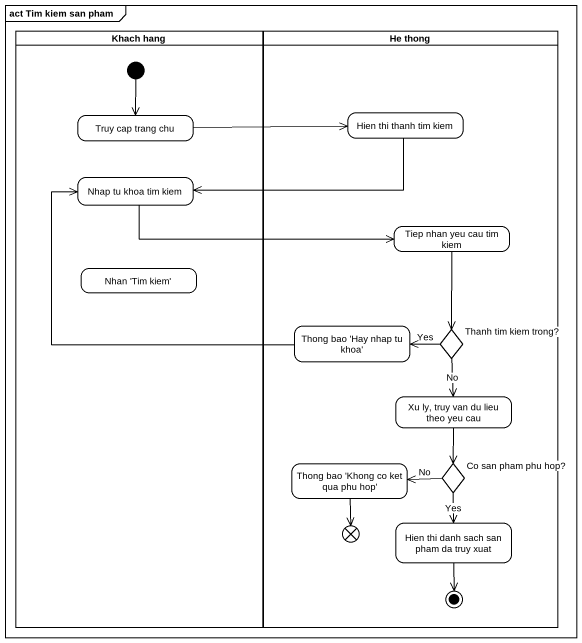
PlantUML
@startuml
mainframe act Tim kiem san pham
hide empty description
state "Khach hang" as Khach_hang <<partition>> {
  state "Truy cap trang chu" as Truy_cap_trang_chu
  state "Nhap tu khoa tim kiem" as Nhap_tu_khoa_tim_kiem
  state "Nhan 'Tim kiem'" as Nhan_Tim_kiem
  [*] --> Truy_cap_trang_chu
}
state "He thong" as He_thong <<partition>> {
  state "Hien thi thanh tim kiem" as Hien_thi_thanh_tim_kiem
  state "Tiep nhan yeu cau tim kiem" as Tiep_nhan_yeu_cau_tim_kiem
  state "Thong bao 'Hay nhap tu khoa'" as Thong_bao_Hay_nhap_tu_khoa
  state "Thanh tim kiem trong?" as Thanh_tim_kiem_trong <<choice>>
  state "Xu ly, truy van du lieu theo yeu cau" as Xu_ly_truy_van_du_lieu_theo
  state "Thong bao 'Khong co ket qua phu hop'" as Thong_bao_Khong_co_ket_qua
  state "Co san pham phu hop?" as Co_san_pham_phu_hop <<choice>>
  state flowfinal1 <<end>>
  state "Hien thi danh sach san pham da truy xuat" as Hien_thi_danh_sach_san_pham
  Hien_thi_danh_sach_san_pham --> [*]
}
Truy_cap_trang_chu -right-> Hien_thi_thanh_tim_kiem
Hien_thi_thanh_tim_kiem -left-> Nhap_tu_khoa_tim_kiem
Nhap_tu_khoa_tim_kiem -right-> Tiep_nhan_yeu_cau_tim_kiem
Tiep_nhan_yeu_cau_tim_kiem --> Thanh_tim_kiem_trong
Thong_bao_Hay_nhap_tu_khoa -up-> Nhap_tu_khoa_tim_kiem
Thanh_tim_kiem_trong -left-> Thong_bao_Hay_nhap_tu_khoa : Yes
Thanh_tim_kiem_trong --> Xu_ly_truy_van_du_lieu_theo : No
Xu_ly_truy_van_du_lieu_theo --> Co_san_pham_phu_hop
Thong_bao_Khong_co_ket_qua --> flowfinal1
Co_san_pham_phu_hop -left-> Thong_bao_Khong_co_ket_qua : No
Co_san_pham_phu_hop --> Hien_thi_danh_sach_san_pham : Yes
@enduml
